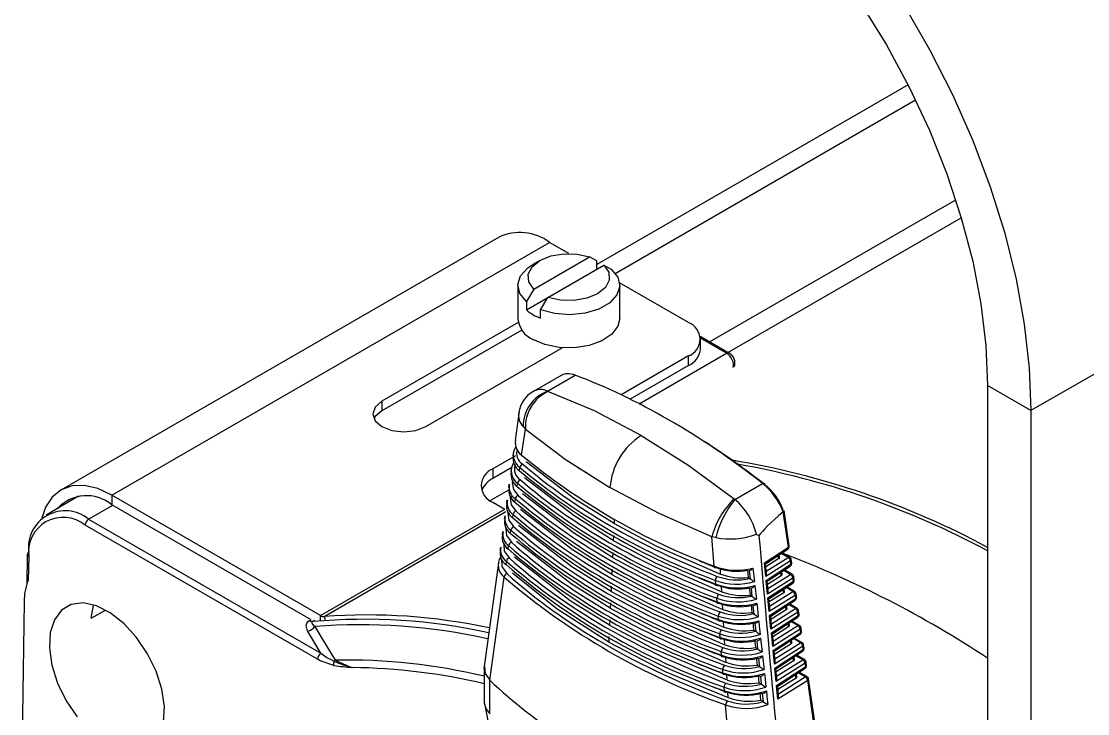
# Model space of a CAD drawing. Extents: x 6 to 134, y 1 to 99.
# Drawn here: x 17.036 to 20.308, y 16.999 to 19.123 of the extents above; entities that cross this region are included whole.
import ezdxf

# ---------------------------------------------------------------- set-up
doc = ezdxf.new("R2010")
doc.units = 0
doc.header["$MEASUREMENT"] = 0
doc.layers.add('OBJECT', color=7, linetype='CONTINUOUS')

msp = doc.modelspace()

# ---------------------------------------------------------------- linework, layer by layer
at = {"layer": 'OBJECT'}
for p, q in [((19.7571, 18.9281), (18.8021, 18.3768)), ((18.8584, 18.3501), (19.7798, 18.8821)), ((19.148, 18.1399), (19.9033, 18.5759)), ((19.2043, 18.1074), (19.9204, 18.5208)), ((18.5003, 18.4605), (17.1568, 17.6849)), ((17.3133, 17.6694), (18.6568, 18.445)), ((18.716, 18.4109), (18.6568, 18.445)), ((21.018, 18.439), (20.1341, 17.9288)), ((18.608, 18.3017), (18.7796, 18.4008)), ((18.8021, 18.3884), (18.7796, 18.4008)), ((18.6271, 18.3897), (18.6052, 18.377)), ((18.6518, 18.2764), (18.8235, 18.3755)), ((18.8021, 18.3631), (18.8021, 18.3884)), ((18.8235, 18.3755), (18.8459, 18.3631)), ((18.5595, 18.3133), (18.5595, 18.211)), ((18.608, 18.3017), (18.5855, 18.2634)), ((19.0834, 18.1988), (18.8714, 18.3212)), ((18.872, 18.211), (18.872, 18.3133)), ((18.5855, 18.2377), (18.6515, 18.2758)), ((18.5855, 18.2634), (18.5855, 18.2377)), ((18.6294, 18.2381), (18.6518, 18.2764)), ((18.6294, 18.2124), (18.6294, 18.2381)), ((18.5608, 18.1991), (18.1423, 17.9575)), ((18.5717, 18.176), (18.1423, 17.9281)), ((19.2073, 18.1056), (19.1191, 18.1565)), ((19.1998, 18.1049), (19.1199, 18.151)), ((19.12, 18.1183), (19.12, 18.1477)), ((18.2766, 17.8799), (18.6952, 18.1216)), ((18.9316, 17.9501), (19.1998, 18.1049)), ((19.0834, 18.0967), (18.8767, 17.9773)), ((19.0834, 18.0673), (18.9043, 17.9639)), ((19.0834, 18.0673), (19.0834, 18.0967)), ((18.6919, 18.0368), (18.6053, 17.9868)), ((18.6502, 17.9883), (18.7354, 18.0375)), ((20.1341, 17.9288), (20.0011, 18.0055)), ((20.0011, 18.0055), (20.0011, 10.679)), ((18.6519, 17.9876), (18.6502, 17.9883)), ((18.1423, 17.9575), (18.1423, 17.9281)), ((18.5632, 17.9273), (18.5507, 17.8372)), ((20.1341, 17.9288), (20.1341, 10.6023)), ((18.571, 17.7923), (18.5825, 17.8722)), ((18.5755, 17.88), (18.5825, 17.8722)), ((18.5524, 17.7901), (18.4824, 17.7497)), ((18.5455, 17.7993), (18.544, 17.7889)), ((18.541, 17.7542), (18.4824, 17.7203)), ((18.4824, 17.7497), (18.4824, 17.7203)), ((18.5388, 17.751), (18.5374, 17.7407)), ((18.5641, 17.7443), (18.5655, 17.7541)), ((18.7735, 17.7359), (18.7421, 17.754)), ((18.5572, 17.6962), (18.5586, 17.706)), ((19.2254, 17.6562), (19.3106, 17.7054)), ((18.4745, 17.6527), (18.5313, 17.6854)), ((18.5322, 17.7028), (18.5308, 17.6925)), ((17.2115, 17.6659), (17.112, 17.6084)), ((17.3133, 17.6694), (17.3133, 17.6401)), ((17.9536, 17.2998), (17.3133, 17.6694)), ((17.9247, 17.2871), (17.3133, 17.6401)), ((18.4824, 17.6477), (18.5193, 17.6264)), ((18.5256, 17.6545), (18.5243, 17.6443)), ((18.5504, 17.6482), (18.5517, 17.658)), ((19.2236, 17.6576), (19.2254, 17.6562)), ((17.2419, 17.5955), (17.3162, 17.6384)), ((17.9536, 17.2998), (18.5193, 17.6264)), ((17.9649, 17.2968), (18.5227, 17.6188)), ((18.5435, 17.6002), (18.5449, 17.6099)), ((19.3741, 17.6182), (19.3738, 17.618)), ((19.3898, 17.5096), (19.3741, 17.6182)), ((19.3923, 17.5138), (19.3766, 17.6219)), ((17.9442, 17.1656), (17.2313, 17.5772)), ((17.2419, 17.5955), (17.9548, 17.184)), ((18.5191, 17.6063), (18.5177, 17.5961)), ((18.8551, 17.5968), (18.8545, 17.582)), ((18.5126, 17.5581), (18.5112, 17.5479)), ((18.5367, 17.5522), (18.5381, 17.5619)), ((18.8528, 17.5451), (18.8522, 17.53)), ((19.1621, 17.4511), (19.1548, 17.5418)), ((19.1665, 17.5389), (19.1548, 17.5418)), ((19.2913, 17.5498), (19.2994, 17.5451)), ((18.506, 17.5099), (18.5046, 17.4997)), ((18.5299, 17.5042), (18.5312, 17.5138)), ((19.3159, 17.4613), (19.3898, 17.5096)), ((17.0537, 17.4875), (17.0521, 17.396)), ((17.0581, 17.4811), (17.0568, 17.4088)), ((18.8506, 17.4935), (18.8499, 17.4781)), ((19.3191, 17.4591), (19.3879, 17.504)), ((19.3214, 17.4361), (19.3886, 17.4784)), ((19.3602, 17.4745), (19.3587, 17.485)), ((19.3627, 17.4787), (19.3616, 17.4868)), ((19.3886, 17.4784), (19.3674, 17.4906)), ((19.3935, 17.4789), (19.3701, 17.4924)), ((18.4995, 17.4617), (18.4554, 17.1367)), ((18.5231, 17.4562), (18.5245, 17.4658)), ((19.1818, 17.427), (19.1809, 17.4434)), ((19.3201, 17.4196), (19.3159, 17.4613)), ((19.3221, 17.4296), (19.3191, 17.4591)), ((19.3602, 17.4745), (19.3201, 17.4492)), ((19.3959, 17.4674), (19.3201, 17.4196)), ((19.3213, 17.4076), (19.3974, 17.4573)), ((19.3245, 17.4054), (19.3954, 17.4517)), ((19.3974, 17.4573), (19.3959, 17.4674)), ((19.3999, 17.4615), (19.3984, 17.4716)), ((18.8483, 17.4418), (18.8476, 17.4261)), ((19.2643, 17.4408), (19.2667, 17.4163)), ((19.2667, 17.4163), (19.2712, 17.4137)), ((19.2731, 17.4124), (19.2703, 17.4383)), ((19.2712, 17.4137), (19.2731, 17.4124)), ((19.3678, 17.4221), (19.3255, 17.3955)), ((19.4035, 17.415), (19.3255, 17.3659)), ((19.3268, 17.3824), (19.3962, 17.426)), ((19.3678, 17.4221), (19.3663, 17.4327)), ((19.3703, 17.4264), (19.3691, 17.4345)), ((19.3962, 17.426), (19.3749, 17.4383)), ((19.4011, 17.4265), (19.3776, 17.4401)), ((19.4049, 17.405), (19.4035, 17.415)), ((19.4074, 17.4092), (19.406, 17.4193)), ((18.846, 17.3901), (18.8453, 17.3741)), ((19.1666, 17.3965), (19.1657, 17.4076)), ((19.185, 17.3729), (19.1841, 17.3893)), ((19.2697, 17.3871), (19.2721, 17.3626)), ((19.2789, 17.3585), (19.2761, 17.3843)), ((19.3255, 17.3659), (19.3213, 17.4076)), ((19.3275, 17.3758), (19.3245, 17.4054)), ((19.3267, 17.3538), (19.4049, 17.405)), ((19.3299, 17.3516), (19.403, 17.3994)), ((19.3754, 17.3698), (19.3738, 17.3804)), ((19.3779, 17.374), (19.3767, 17.3822)), ((19.4037, 17.3737), (19.3824, 17.386)), ((19.4087, 17.3742), (19.3851, 17.3877)), ((19.171, 17.3419), (19.1701, 17.353)), ((19.2721, 17.3626), (19.2772, 17.3597)), ((19.2772, 17.3597), (19.2789, 17.3585)), ((19.3309, 17.3122), (19.3267, 17.3538)), ((19.3329, 17.3221), (19.3299, 17.3517)), ((19.3754, 17.3698), (19.3309, 17.3418)), ((19.4111, 17.3627), (19.3309, 17.3122)), ((19.3321, 17.3001), (19.4125, 17.3527)), ((19.3322, 17.3287), (19.4037, 17.3737)), ((19.3353, 17.2979), (19.4106, 17.3471)), ((19.4125, 17.3527), (19.4111, 17.3627)), ((19.415, 17.3569), (19.4136, 17.3669)), ((17.044, 17.342), (17.0355, 16.785)), ((17.25, 17.2914), (17.2568, 17.3303)), ((17.25, 17.2914), (17.294, 17.3168)), ((18.8437, 17.3385), (18.843, 17.3221)), ((19.1883, 17.3188), (19.1873, 17.3351)), ((19.275, 17.3333), (19.2775, 17.3089)), ((19.2847, 17.3045), (19.2819, 17.3302)), ((19.383, 17.3174), (19.3363, 17.288)), ((19.3376, 17.2749), (19.4113, 17.3213)), ((19.383, 17.3174), (19.3814, 17.3281)), ((19.3855, 17.3217), (19.3843, 17.3299)), ((19.4113, 17.3213), (19.39, 17.3337)), ((19.4163, 17.3218), (19.3927, 17.3354)), ((19.4226, 17.3046), (19.4211, 17.3146)), ((17.9193, 17.284), (17.9247, 17.2871)), ((17.9354, 17.2843), (17.93, 17.2812)), ((17.9536, 17.286), (17.9536, 17.2998)), ((17.9649, 17.2968), (17.9685, 17.2873)), ((18.8414, 17.2868), (18.8407, 17.2701)), ((19.1755, 17.2873), (19.1746, 17.2984)), ((19.1915, 17.2646), (19.1906, 17.2809)), ((19.2775, 17.3089), (19.2831, 17.3056)), ((19.2831, 17.3056), (19.2847, 17.3045)), ((19.3363, 17.2584), (19.3321, 17.3001)), ((19.3382, 17.2684), (19.3353, 17.298)), ((19.4186, 17.3103), (19.3363, 17.2584)), ((19.3375, 17.2464), (19.4201, 17.3004)), ((19.3407, 17.2442), (19.4182, 17.2948)), ((19.4189, 17.269), (19.3975, 17.2813)), ((19.4238, 17.2695), (19.4002, 17.2831)), ((19.4201, 17.3004), (19.4186, 17.3103)), ((17.9548, 17.184), (17.914, 17.2525)), ((19.2804, 17.2796), (19.2829, 17.2551)), ((19.2829, 17.2551), (19.289, 17.2516)), ((19.2904, 17.2506), (19.2877, 17.2762)), ((19.289, 17.2516), (19.2904, 17.2506)), ((19.3905, 17.2651), (19.3416, 17.2343)), ((19.4262, 17.258), (19.3417, 17.2047)), ((19.3429, 17.1926), (19.4276, 17.2481)), ((19.343, 17.2212), (19.4189, 17.269)), ((19.3905, 17.2651), (19.389, 17.2758)), ((19.3931, 17.2693), (19.3919, 17.2776)), ((19.4276, 17.2481), (19.4262, 17.258)), ((19.4302, 17.2523), (19.4287, 17.2622)), ((18.8391, 17.2352), (18.8384, 17.2182)), ((19.18, 17.2328), (19.179, 17.2438)), ((19.1949, 17.2105), (19.1939, 17.2267)), ((19.2858, 17.2259), (19.2883, 17.2014)), ((19.2962, 17.1967), (19.2934, 17.2222)), ((19.3417, 17.2047), (19.3375, 17.2464)), ((19.3436, 17.2146), (19.3407, 17.2442)), ((19.346, 17.1904), (19.4257, 17.2425)), ((19.3483, 17.1675), (19.4265, 17.2166)), ((19.3981, 17.2127), (19.3966, 17.2235)), ((19.4006, 17.217), (19.3994, 17.2253)), ((19.4265, 17.2166), (19.405, 17.229)), ((19.4314, 17.2171), (19.4077, 17.2308)), ((19.1845, 17.1782), (19.1835, 17.1892)), ((19.2883, 17.2014), (19.2948, 17.1976)), ((19.2948, 17.1976), (19.2962, 17.1967)), ((19.347, 17.151), (19.3429, 17.1926)), ((19.349, 17.1609), (19.346, 17.1905)), ((19.3981, 17.2127), (19.347, 17.1806)), ((19.4338, 17.2056), (19.347, 17.151)), ((19.3482, 17.1389), (19.4352, 17.1958)), ((19.3514, 17.1367), (19.4333, 17.1902)), ((19.4352, 17.1958), (19.4338, 17.2056)), ((19.4377, 17.2), (19.4363, 17.2099)), ((19.1983, 17.1563), (19.1973, 17.1725)), ((19.2912, 17.1721), (19.2936, 17.1477)), ((19.3019, 17.1428), (19.2992, 17.1682)), ((19.4057, 17.1604), (19.3524, 17.1268)), ((19.4414, 17.1533), (19.3524, 17.0973)), ((19.3537, 17.1137), (19.4341, 17.1643)), ((19.4057, 17.1604), (19.4041, 17.1712)), ((19.4082, 17.1646), (19.407, 17.173)), ((19.4341, 17.1643), (19.4126, 17.1767)), ((19.439, 17.1648), (19.4153, 17.1784)), ((19.4428, 17.1435), (19.4414, 17.1533)), ((19.4453, 17.1477), (19.4439, 17.1575)), ((18.4559, 17.1376), (18.4559, 17.0372)), ((19.189, 17.1237), (19.1881, 17.1347)), ((19.2017, 17.1021), (19.2007, 17.1183)), ((19.2936, 17.1477), (19.3006, 17.1436)), ((19.2966, 17.1184), (19.299, 17.0939)), ((19.3006, 17.1436), (19.3019, 17.1428)), ((19.3524, 17.0973), (19.3482, 17.1389)), ((19.3544, 17.1072), (19.3514, 17.1368)), ((19.3536, 17.0852), (19.4428, 17.1435)), ((19.3568, 17.083), (19.4409, 17.1379)), ((19.4133, 17.108), (19.4117, 17.1189)), ((19.4158, 17.1123), (19.4146, 17.1207)), ((19.4416, 17.1119), (19.4201, 17.1244)), ((19.4466, 17.1124), (19.4228, 17.1261)), ((18.4733, 17.1013), (18.4734, 17.1012)), ((18.4733, 16.9997), (18.4733, 17.1013)), ((19.299, 17.0939), (19.3064, 17.0897)), ((19.3075, 17.0889), (19.3049, 17.1143)), ((19.3064, 17.0897), (19.3075, 17.0889)), ((19.3578, 17.0435), (19.3536, 17.0852)), ((19.4133, 17.108), (19.3578, 17.0731)), ((19.4489, 17.1009), (19.3578, 17.0435)), ((19.3591, 17.06), (19.4416, 17.1119)), ((19.4989, 16.7561), (19.4489, 17.1009)), ((19.5014, 16.7602), (19.4515, 17.1052)), ((19.1935, 17.0691), (19.1926, 17.0801)), ((19.2052, 17.0479), (19.2042, 17.0641)), ((19.302, 17.0647), (19.3044, 17.0402)), ((19.3132, 17.0351), (19.3105, 17.0603)), ((19.3598, 17.0534), (19.3568, 17.083)), ((19.3044, 17.0402), (19.3122, 17.0357)), ((19.3122, 17.0357), (19.3132, 17.0351)), ((18.4748, 16.9979), (18.4733, 16.9997))]:
    msp.add_line(p, q, dxfattribs=at)
at = {"layer": 'OBJECT', "flags": 128}
for points in [[(18.9405, 19.9962), (19.0506, 19.9267), (19.1598, 19.8461), (19.2671, 19.755), (19.3717, 19.6542), (19.4725, 19.5445), (19.5688, 19.427), (19.6598, 19.3025), (19.7446, 19.1722), (19.8226, 19.0372), (19.893, 18.8986), (19.9553, 18.7576), (20.0089, 18.6154), (20.0535, 18.4732), (20.0885, 18.3323), (20.1138, 18.1938), (20.129, 18.0589), (20.1341, 17.9288)], [(18.9405, 19.8426), (19.0444, 19.7767), (19.1474, 19.6997), (19.2484, 19.6122), (19.3464, 19.5151), (19.4405, 19.4094), (19.5298, 19.296), (19.6134, 19.1762), (19.6905, 19.0509), (19.7604, 18.9215), (19.8224, 18.7892), (19.8759, 18.6552), (19.9204, 18.5209), (19.9555, 18.3874), (19.9808, 18.2562), (19.996, 18.1285), (20.0011, 18.0055)], [(18.608, 18.3017), (18.5931, 18.3239), (18.5915, 18.3476), (18.6032, 18.3704), (18.6272, 18.3897), (18.6607, 18.4035), (18.7001, 18.4103), (18.7412, 18.4094), (18.7796, 18.4008)], [(18.5855, 18.2634), (18.5656, 18.2883), (18.5595, 18.3154), (18.5678, 18.3424), (18.5898, 18.3666), (18.6052, 18.377)], [(18.8459, 18.3631), (18.8659, 18.3383), (18.8719, 18.3111), (18.8636, 18.2842), (18.8417, 18.2599), (18.8082, 18.2406), (18.7661, 18.2279), (18.7194, 18.2231), (18.6724, 18.2266), (18.6294, 18.2381)], [(18.8235, 18.3755), (18.8384, 18.3533), (18.84, 18.3296), (18.8282, 18.3068), (18.8043, 18.2875), (18.7708, 18.2736), (18.7314, 18.2668), (18.6902, 18.2678), (18.6518, 18.2764)], [(18.872, 18.211), (18.8667, 18.1877), (18.848, 18.163), (18.8176, 18.1426), (18.7782, 18.1283), (18.7332, 18.1214), (18.6867, 18.1224), (18.6427, 18.1313), (18.6052, 18.1472)], [(18.9378, 17.8525), (18.7943, 17.9279), (18.6519, 17.9876)], [(18.1423, 17.9575), (18.1217, 17.9397), (18.1144, 17.9187), (18.1217, 17.8977), (18.1423, 17.8799), (18.1731, 17.8681), (18.2094, 17.8639), (18.2458, 17.8681), (18.2766, 17.8799)], [(18.1423, 17.9281), (18.1217, 17.9103), (18.1179, 17.904)], [(18.5825, 17.8722), (18.7041, 17.7797), (18.8421, 17.6925)], [(18.9378, 17.8525), (19.0813, 17.7622), (19.2236, 17.6576)], [(18.8545, 17.582), (18.7341, 17.6574), (18.5854, 17.7713)], [(18.5442, 17.714), (18.5418, 17.7079), (18.5459, 17.6867), (18.56, 17.6688)], [(18.8522, 17.53), (18.7319, 17.6054), (18.5794, 17.7225)], [(19.3106, 17.7054), (19.3119, 17.7061), (19.3131, 17.7065), (19.3142, 17.7065), (19.3151, 17.7063), (19.3158, 17.7058), (19.3162, 17.705), (19.3164, 17.7039), (19.3164, 17.7027)], [(17.3133, 17.6694), (17.2706, 17.6893), (17.2295, 17.6988), (17.1916, 17.6976), (17.1582, 17.6857), (17.1306, 17.6636), (17.11, 17.6321), (17.0983, 17.5987)], [(18.8499, 17.4781), (18.7297, 17.5534), (18.5734, 17.6737)], [(19.1548, 17.5418), (18.9936, 17.6126), (18.8421, 17.6925)], [(18.5374, 17.6658), (18.5353, 17.6608), (18.5387, 17.6395), (18.5532, 17.6208)], [(18.5306, 17.6176), (18.5288, 17.6136), (18.5316, 17.5923), (18.5464, 17.5727)], [(18.8476, 17.4261), (18.7274, 17.5014), (18.5673, 17.625)], [(19.3741, 17.6182), (19.3758, 17.6198), (19.3766, 17.6213), (19.3765, 17.6219)], [(18.8453, 17.3741), (18.7251, 17.4494), (18.5612, 17.5763)], [(18.8545, 17.582), (18.985, 17.5126), (19.1818, 17.427)], [(18.5239, 17.5694), (18.5224, 17.5664), (18.5246, 17.5451), (18.5396, 17.5247)], [(18.5171, 17.5212), (18.5161, 17.5193), (18.5177, 17.4979), (18.5328, 17.4766)], [(18.843, 17.3221), (18.7227, 17.3974), (18.5551, 17.5276)], [(18.8522, 17.53), (18.9826, 17.4607), (19.185, 17.3729)], [(18.8407, 17.2701), (18.7203, 17.3455), (18.549, 17.4789)], [(18.8499, 17.4781), (18.9802, 17.4087), (19.1883, 17.3188)], [(18.5103, 17.4731), (18.5097, 17.4721), (18.5107, 17.4507), (18.526, 17.4286)], [(19.1677, 17.4472), (19.1665, 17.4464), (19.1655, 17.446), (19.1645, 17.446), (19.1636, 17.4464), (19.163, 17.4471), (19.1625, 17.4481), (19.1622, 17.4495), (19.1621, 17.4511)], [(19.2808, 17.4458), (19.2827, 17.4286), (19.2854, 17.404)], [(18.4734, 17.1012), (18.4991, 17.2853), (18.5177, 17.4178)], [(18.8384, 17.2182), (18.6805, 17.3196), (18.5428, 17.4303)], [(18.8476, 17.4261), (18.9779, 17.3568), (19.1915, 17.2646)], [(19.1721, 17.3926), (19.171, 17.3919), (19.1699, 17.3914), (19.1689, 17.3914), (19.1681, 17.3918), (19.1674, 17.3925), (19.1669, 17.3935), (19.1666, 17.3949), (19.1666, 17.3965)], [(19.2868, 17.3919), (19.2887, 17.3746), (19.2914, 17.3501)], [(18.8453, 17.3741), (18.9756, 17.3048), (19.1949, 17.2105)], [(17.472, 16.9734), (17.4745, 17.0211), (17.4668, 17.0739), (17.4492, 17.1289), (17.4229, 17.1827), (17.3894, 17.2324), (17.3505, 17.275), (17.3086, 17.308), (17.2661, 17.3296), (17.2255, 17.3384), (17.189, 17.334), (17.1589, 17.3166), (17.1369, 17.2872), (17.1242, 17.2476), (17.1216, 17.2), (17.1292, 17.1472), (17.1467, 17.0922), (17.1729, 17.0384), (17.2065, 16.9886)], [(18.843, 17.3221), (18.9734, 17.2528), (19.1983, 17.1563)], [(19.1765, 17.3381), (19.1754, 17.3373), (19.1743, 17.3369), (19.1733, 17.3368), (19.1725, 17.3372), (19.1718, 17.3379), (19.1713, 17.3389), (19.1711, 17.3403), (19.171, 17.3419)], [(19.2927, 17.338), (19.2946, 17.3207), (19.2973, 17.2961)], [(17.914, 17.2525), (17.9093, 17.2698), (17.9117, 17.277), (17.9182, 17.2834), (17.9193, 17.284)], [(17.93, 17.2812), (17.9295, 17.2809), (17.9278, 17.2794), (17.9271, 17.2778), (17.9277, 17.2744), (17.9346, 17.2676), (17.9365, 17.2663)], [(19.1809, 17.2835), (19.1798, 17.2827), (19.1788, 17.2823), (19.1778, 17.2823), (19.177, 17.2826), (19.1763, 17.2833), (19.1758, 17.2844), (19.1755, 17.2857), (19.1755, 17.2873)], [(19.2987, 17.284), (19.3005, 17.2668), (19.3032, 17.2422)], [(17.9365, 17.2663), (17.9556, 17.2333), (17.9986, 17.1628)], [(18.8407, 17.2701), (18.9711, 17.2007), (19.2017, 17.1021)], [(18.8384, 17.2182), (19.014, 17.1271), (19.2052, 17.0479)], [(19.1854, 17.2289), (19.1843, 17.2282), (19.1832, 17.2277), (19.1823, 17.2277), (19.1814, 17.228), (19.1808, 17.2288), (19.1803, 17.2298), (19.18, 17.2312), (19.18, 17.2328)], [(19.3045, 17.2301), (19.3064, 17.2129), (19.3091, 17.1884)], [(17.9548, 17.184), (17.9729, 17.1713), (17.9956, 17.1594)], [(17.9944, 17.1462), (17.9524, 17.1611), (17.9442, 17.1656)], [(17.9986, 17.1628), (18.0439, 17.1429), (18.0515, 17.1404)], [(19.1899, 17.1744), (19.1888, 17.1736), (19.1877, 17.1732), (19.1868, 17.1732), (19.1859, 17.1735), (19.1853, 17.1742), (19.1848, 17.1753), (19.1845, 17.1766), (19.1845, 17.1782)], [(19.3104, 17.1763), (19.3123, 17.159), (19.3149, 17.1345)], [(18.4568, 17.1431), (18.459, 17.1216), (18.4733, 17.1013)], [(19.1943, 17.1199), (19.1933, 17.1191), (19.1922, 17.1187), (19.1913, 17.1186), (19.1904, 17.119), (19.1898, 17.1197), (19.1893, 17.1207), (19.189, 17.1221), (19.189, 17.1237)], [(19.3162, 17.1224), (19.3181, 17.1052), (19.3207, 17.0806)], [(19.1988, 17.0654), (19.1978, 17.0646), (19.1967, 17.0641), (19.1958, 17.0641), (19.195, 17.0644), (19.1943, 17.0651), (19.1938, 17.0662), (19.1936, 17.0675), (19.1935, 17.0691)], [(19.322, 17.0686), (19.3239, 17.0513), (19.3265, 17.0268)], [(18.4566, 17.0301), (18.4691, 16.9664), (18.5137, 16.7433)], [(19.2276, 16.6659), (19.2098, 16.875), (19.1971, 17.0256)]]:
    msp.add_lwpolyline(points, dxfattribs=at)
at = {"layer": 'OBJECT'}
for centre, radius, start, end in [((18.5659, 18.3252), 0.1504, 52.8171, 115.8726), ((18.6796, 18.3501), 0.1466, 230.059, 249.9464), ((18.6358, 18.2174), 0.0766, 184.8261, 246.4939), ((19.0641, 18.1477), 0.0546, 290.7833, 69.2165), ((19.0575, 18.1246), 0.0629, 294.3746, 354.3052), ((19.2041, 18.0992), 0.00721, 64.112, 127.1751), ((19.1922, 18.0757), 0.0335, 338.9012, 63.3693), ((18.65, 17.9107), 0.0883, 120.2883, 172.2501), ((18.6918, 17.8797), 0.1163, 110.9871, 179.8195), ((18.7048, 17.8773), 0.1224, 115.5981, 182.3763), ((18.6296, 17.9516), 0.0421, 60.6968, 124.3223), ((18.6077, 17.9129), 0.046, 167.8212, 225.5628), ((18.5966, 17.8293), 0.045, 170.1601, 235.2903), ((19.0509, 17.6763), 0.2094, 122.7002, 175.5673), ((18.593, 17.7928), 0.0475, 146.6609, 234.6087), ((18.5933, 17.7975), 0.0379, 159.9769, 238.932), ((18.586, 17.7444), 0.0471, 146.1179, 234.5279), ((18.589, 17.7807), 0.0441, 169.4611, 235.5879), ((19.881, 19.379), 2.0575, 230.4549, 249.5505), ((18.8048, 15.2819), 2.5282, 61.7593, 80.6165), ((18.5017, 17.6987), 0.0546, 110.7833, 249.2165), ((18.5815, 17.7321), 0.0433, 168.8604, 235.8746), ((18.5861, 17.7491), 0.0375, 159.553, 239.179), ((19.8793, 19.3268), 2.0577, 230.271, 249.7344), ((18.5789, 17.7526), 0.0134, 112.4181, 173.5886), ((19.8924, 19.3595), 2.0827, 230.4263, 249.5791), ((18.7912, 15.247), 2.5559, 61.7452, 80.0231), ((18.5155, 17.6553), 0.073, 116.9794, 156.8266), ((18.5719, 17.7045), 0.0134, 112.2364, 173.562), ((19.8932, 19.3118), 2.088, 230.2685, 249.7369), ((18.5741, 17.6836), 0.0426, 168.2772, 236.1373), ((18.5762, 17.6937), 0.0433, 168.2298, 235.582), ((19.8776, 19.2747), 2.0579, 230.0871, 249.9183), ((17.236, 17.5454), 0.1222, 50.7495, 137.4553), ((18.5667, 17.6351), 0.042, 167.7638, 236.3791), ((18.5694, 17.6454), 0.0431, 168.0509, 235.3956), ((19.876, 19.2227), 2.0582, 229.9037, 250.1017), ((18.565, 17.6565), 0.0134, 112.0616, 173.5303), ((19.894, 19.2639), 2.0931, 230.1105, 249.8949), ((19.3875, 17.4818), 0.2403, 133.0022, 165.5535), ((19.4564, 17.4669), 0.2987, 140.6662, 166.0541), ((19.101, 17.5055), 0.1954, 13.1064, 50.4782), ((17.1701, 17.5083), 0.113, 50.527, 187.4731), ((18.5581, 17.6084), 0.0133, 111.8891, 173.4948), ((19.895, 19.2163), 2.0983, 229.9542, 250.0512), ((17.1637, 17.495), 0.1064, 50.5271, 187.4728), ((17.2544, 17.5761), 0.0231, 122.6052, 177.3942), ((18.5595, 17.5868), 0.0414, 167.3389, 236.6004), ((18.5625, 17.5971), 0.0429, 167.8838, 235.2162), ((19.8743, 19.1705), 2.0584, 229.7197, 250.2856), ((18.5523, 17.5384), 0.041, 166.9992, 236.8044), ((18.5557, 17.5488), 0.0427, 167.7308, 235.036), ((19.8728, 19.1185), 2.0588, 229.5367, 250.4687), ((18.5513, 17.5604), 0.0133, 111.7145, 173.461), ((19.8958, 19.1685), 2.1035, 229.7981, 250.2073), ((19.2096, 17.7659), 0.231, 259.2576, 290.7301), ((75.7509, 22.2961), 56.651, 184.81078, 185.43644), ((18.5489, 17.5006), 0.0425, 167.5949, 234.8581), ((18.5444, 17.5123), 0.0133, 111.5394, 173.4298), ((19.8967, 19.1207), 2.1087, 229.6428, 250.3626), ((19.3824, 17.5124), 0.01, 303.1719, 0), ((19.3846, 17.5083), 0.00535, 307.8563, 14.0947), ((19.3877, 17.5137), 0.00458, 296.7451, 2.2172), ((19.3824, 17.5124), 0.01, 0, 8.2379), ((17.0613, 17.4867), 0.00762, 114.6675, 173.8424), ((17.0613, 17.4881), 0.00762, 183.9167, 245.0824), ((18.544, 17.4544), 0.0451, 145.4924, 234.2506), ((18.5452, 17.4902), 0.0406, 166.7543, 236.9803), ((18.5376, 17.4643), 0.0133, 111.368, 173.3982), ((19.8711, 19.0664), 2.059, 229.3528, 250.6526), ((18.2328, 14.4881), 3.2116, 56.592, 69.1828), ((19.3914, 17.4746), 0.00478, 64.0769, 126.5596), ((19.3812, 17.4655), 0.0149, 7.0588, 60.0153), ((19.3885, 17.4702), 0.01, 8.2379, 60.0027), ((19.8695, 19.0142), 2.0592, 229.1686, 250.8368), ((19.8976, 19.073), 2.1139, 229.4885, 250.5168), ((19.2298, 17.6374), 0.1983, 250.0346, 284.8934), ((19.2308, 17.6176), 0.1816, 249.6758, 281.372), ((19.2652, 17.4565), 0.0189, 285.5528, 325.4722), ((19.39, 17.4601), 0.01, 303.1719, 0), ((19.392, 17.456), 0.00551, 308.9305, 13.0235), ((19.3938, 17.4715), 0.00458, 296.7352, 2.2271), ((19.3953, 17.4614), 0.00458, 296.7352, 2.2271), ((19.39, 17.4601), 0.01, 0, 8.2379), ((18.5308, 17.4163), 0.0132, 111.1947, 173.3652), ((19.8986, 19.0253), 2.1192, 229.3355, 250.6699), ((19.1846, 17.4067), 0.0189, 135.0675, 177.3171), ((19.2321, 17.5883), 0.1789, 250.0714, 282.6224), ((19.2469, 17.6019), 0.1867, 249.6081, 276.1012), ((19.3297, 17.4821), 0.0898, 230.9459, 240.4925), ((19.399, 17.4222), 0.00479, 64.1493, 126.4918), ((19.3887, 17.4132), 0.0149, 7.0571, 60.0189), ((19.3961, 17.4178), 0.01, 8.2379, 60.0027), ((19.4014, 17.4191), 0.00458, 296.7101, 2.2577), ((17.222, 17.3425), 0.178, 158.1159, 180.1702), ((19.2312, 17.5906), 0.1944, 250.306, 286.2129), ((19.2339, 17.5827), 0.198, 250.1187, 285.4945), ((19.2349, 17.5635), 0.182, 249.8161, 281.9497), ((19.2714, 17.4022), 0.0185, 284.7876, 326.249), ((19.3975, 17.4078), 0.01, 303.1719, 0), ((19.3996, 17.4037), 0.00551, 308.923, 13.0249), ((19.4029, 17.4091), 0.00458, 296.7064, 2.2557), ((19.3975, 17.4078), 0.01, 0, 8.2379), ((19.1891, 17.3521), 0.019, 135.2919, 177.3491), ((19.2353, 17.5362), 0.1944, 250.4207, 286.786), ((19.2362, 17.5339), 0.179, 250.1914, 283.2239), ((19.25, 17.5492), 0.1879, 249.7736, 276.7631), ((19.3373, 17.4318), 0.0937, 231.4811, 240.6962), ((19.4066, 17.3698), 0.0048, 64.1921, 126.449), ((19.3963, 17.3608), 0.0149, 7.0577, 60.0179), ((19.4037, 17.3655), 0.01, 8.2379, 60.0027), ((19.4051, 17.3555), 0.01, 303.1719, 0), ((19.4071, 17.3514), 0.00551, 308.8881, 13.0567), ((19.409, 17.3667), 0.00458, 296.7167, 2.2483), ((19.4104, 17.3568), 0.00458, 296.7181, 2.2497), ((19.4051, 17.3555), 0.01, 0, 8.2379), ((19.238, 17.5279), 0.1977, 250.2006, 286.0853), ((19.239, 17.5093), 0.1823, 249.9522, 282.517), ((19.2531, 17.4963), 0.189, 249.9342, 277.4092), ((19.2775, 17.3479), 0.0183, 284.1988, 326.8474), ((19.4142, 17.3175), 0.00479, 64.139, 126.5021), ((19.4039, 17.3085), 0.0149, 7.0588, 60.0194), ((19.4113, 17.3131), 0.01, 8.2379, 60.0027), ((19.4166, 17.3144), 0.00458, 296.6991, 2.2631), ((17.9291, 17.2995), 0.0183, 237.5764, 272.9325), ((18.0896, 15.5226), 1.7658, 77.5878, 95.1827), ((17.9642, 17.3164), 0.0197, 237.685, 272.0944), ((18.0969, 15.5268), 1.7749, 77.8314, 94.264), ((19.1936, 17.2975), 0.0191, 135.5159, 177.3796), ((19.2394, 17.4817), 0.1944, 250.5309, 287.3515), ((19.2421, 17.4731), 0.1974, 250.2824, 286.6647), ((19.2403, 17.4795), 0.179, 250.3098, 283.8125), ((19.2431, 17.4551), 0.1825, 250.0842, 283.0753), ((19.3461, 17.3834), 0.1, 232.1018, 240.8065), ((19.2835, 17.2937), 0.018, 283.546, 327.5052), ((19.4127, 17.3032), 0.01, 303.1719, 360), ((19.4147, 17.2991), 0.00551, 308.9233, 13.0308), ((19.418, 17.3045), 0.00458, 296.7352, 2.2271), ((19.4127, 17.3032), 0.01, 360, 8.2379), ((17.9067, 17.2895), 0.0378, 281.1298, 322.0207), ((18.0758, 15.493), 1.7788, 77.3187, 94.4928), ((19.1982, 17.243), 0.0192, 135.7431, 177.4055), ((19.2445, 17.4251), 0.1791, 250.4256, 284.3902), ((19.2563, 17.4433), 0.1901, 250.0882, 278.0435), ((19.354, 17.3338), 0.1047, 232.6307, 241.0016), ((19.4217, 17.2651), 0.00479, 64.1363, 126.5048), ((19.4115, 17.2561), 0.0149, 7.0622, 60.0161), ((19.4188, 17.2608), 0.01, 8.2379, 60.0027), ((19.4203, 17.2509), 0.01, 303.1719, 0), ((19.4223, 17.2468), 0.00551, 308.919, 13.0351), ((19.4241, 17.262), 0.00458, 296.7329, 2.2348), ((19.4256, 17.2522), 0.00458, 296.7334, 2.2233), ((19.4203, 17.2509), 0.01, 0, 8.2379), ((19.2435, 17.4271), 0.1943, 250.6388, 287.9086), ((19.2462, 17.4183), 0.197, 250.3598, 287.2376), ((19.2472, 17.4009), 0.1827, 250.2108, 283.6249), ((19.2895, 17.2395), 0.0178, 282.9814, 328.0806), ((19.4293, 17.2128), 0.00479, 64.149, 126.4875), ((19.4191, 17.2038), 0.0149, 7.0559, 60.016), ((19.4264, 17.2084), 0.01, 8.2379, 60.0027), ((17.9672, 17.1646), 0.0231, 122.6052, 177.3942), ((19.2028, 17.1884), 0.0193, 135.9668, 177.4354), ((19.2476, 17.3725), 0.1942, 250.7402, 288.4614), ((19.2486, 17.3706), 0.1791, 250.5409, 284.9556), ((19.2595, 17.3902), 0.191, 250.2347, 278.6678), ((19.362, 17.2846), 0.1098, 233.155, 241.1921), ((19.4278, 17.1986), 0.01, 303.1719, 360), ((19.4298, 17.1945), 0.00551, 308.9242, 13.0237), ((19.4317, 17.2097), 0.00458, 296.7371, 2.2252), ((19.4332, 17.1999), 0.00458, 296.7081, 2.2597), ((19.4278, 17.1986), 0.01, 360, 8.2379), ((18.0133, 17.1512), 0.0195, 155.2396, 194.8598), ((17.9701, 17.1849), 0.0361, 314.9614, 322.2501), ((18.1764, 17.6014), 0.4776, 247.7508, 254.8434), ((18.036, 15.3613), 1.8019, 76.5257, 91.1901), ((19.2503, 17.3634), 0.1966, 250.4354, 287.8026), ((19.2514, 17.3465), 0.1828, 250.3331, 284.1671), ((19.2627, 17.337), 0.1918, 250.3751, 279.2819), ((19.2955, 17.1853), 0.0174, 282.2298, 328.8448), ((19.4369, 17.1604), 0.00479, 64.149, 126.4875), ((19.4266, 17.1514), 0.0149, 7.0541, 60.0173), ((19.434, 17.1561), 0.01, 8.2379, 60.0027), ((19.4393, 17.1573), 0.00458, 296.7437, 2.2159), ((18.498, 21.8611), 4.7418, 263.9036, 264.5971), ((18.0296, 15.3009), 1.8396, 76.6021, 89.318), ((19.2074, 17.1338), 0.0194, 136.1899, 177.4645), ((19.2517, 17.3179), 0.194, 250.8373, 289.0081), ((19.2544, 17.3086), 0.1962, 250.5083, 288.3593), ((19.2528, 17.3162), 0.1791, 250.6534, 285.5109), ((19.2555, 17.2922), 0.1828, 250.4501, 284.7023), ((19.3702, 17.2358), 0.1154, 233.6794, 241.3771), ((19.3014, 17.1312), 0.0173, 281.7024, 329.3819), ((19.4354, 17.1463), 0.01, 303.1719, 0), ((19.4374, 17.1422), 0.00551, 308.9231, 13.0248), ((19.4407, 17.1476), 0.00458, 296.7062, 2.2615), ((19.4354, 17.1463), 0.01, 0, 8.2379), ((19.6139, 18.3129), 1.664, 226.7346, 236.9758), ((19.212, 17.0793), 0.0194, 136.4173, 177.4923), ((19.2569, 17.2617), 0.1791, 250.7666, 286.0541), ((19.266, 17.2836), 0.1926, 250.5096, 279.8864), ((19.3801, 17.1899), 0.1243, 234.2812, 241.4714), ((19.4445, 17.1081), 0.00478, 64.0855, 126.551), ((19.4342, 17.0991), 0.0149, 7.0553, 60.0184), ((19.4416, 17.1037), 0.01, 8.2379, 60.0027), ((19.4467, 17.1051), 0.00473, 297.9014, 1.0525), ((19.2559, 17.2632), 0.1938, 250.932, 289.5468), ((19.2586, 17.2537), 0.1957, 250.5788, 288.9088), ((19.2597, 17.2378), 0.1828, 250.5629, 285.23), ((19.3074, 17.0769), 0.0169, 280.7846, 330.3121), ((18.5047, 17.0367), 0.0485, 179.4548, 229.7531), ((19.2167, 17.0247), 0.0195, 136.6393, 177.5196), ((19.2601, 17.2085), 0.1935, 251.0216, 290.0814), ((19.2611, 17.2072), 0.179, 250.8767, 286.5887), ((19.2693, 17.2302), 0.1932, 250.6399, 280.4816), ((19.3888, 17.1423), 0.1313, 234.7983, 241.6468)]:
    msp.add_arc(centre, radius, start, end, dxfattribs=at)
for centre, major_axis, ratio, start_param, end_param in [((19.2, 18.0802), (-0.0154, 0.0262), 0.572255, 3.615669, 5.493524), ((18.7548, 17.9346), (-0.0641, 0.1015), 0.548826, 5.657666, 6.261229), ((19.1053, 16.112), (-1.2089, 1.8994), 0.546317, 5.292469, 5.655978), ((19.1123, 16.1165), (-1.2039, 1.8907), 0.546175, 5.292375, 5.409273), ((20.3954, 18.4871), (2.1948, 0.0167), 0.582304, 3.728866, 4.116236), ((20.3954, 18.4365), (2.1981, 0.0168), 0.582304, 3.725454, 4.119648), ((19.2993, 17.6203), (-0.0641, 0.1015), 0.548826, 4.357537, 5.294158), ((19.3064, 17.6248), (-0.0591, 0.0928), 0.546175, 4.370841, 5.292375), ((20.3954, 18.3858), (2.2013, 0.0168), 0.582304, 3.722051, 4.123052), ((20.3954, 18.3352), (2.2046, 0.0168), 0.582304, 3.718656, 4.126447), ((20.8291, 18.5034), (1.5341, 0.9737), 0.051031, 2.785704, 3.026817), ((20.3954, 18.2846), (2.2078, 0.0168), 0.582304, 3.715269, 4.129834), ((20.3954, 18.234), (2.2111, 0.0169), 0.582304, 3.71189, 4.133213), ((20.3954, 18.1833), (2.2143, 0.0169), 0.582304, 3.708519, 4.136584), ((19.3527, 17.4783), (0.0101, -0.0001), 0.568011, 5.562222, 6.37209), ((20.3968, 18.4812), (2.1942, -0.0164), 0.572227, 4.094034, 4.12207), ((19.3086, 17.4642), (0.0105, -0.005), 0.072045, 0.043732, 0.830821), ((20.3954, 18.1327), (2.2176, 0.0169), 0.582304, 3.705156, 4.139947), ((20.3968, 18.4305), (2.1974, -0.0165), 0.572227, 4.093981, 4.125483), ((19.3127, 17.4225), (0.0062, 0.0127), 0.559439, 4.761289, 5.548377), ((19.3603, 17.426), (0.0101, -0.0001), 0.568011, 5.562222, 6.37209), ((19.314, 17.4104), (0.0105, -0.005), 0.072045, 0.043732, 0.830821), ((20.3968, 18.3799), (2.2007, -0.0165), 0.572227, 4.095098, 4.128889), ((19.3181, 17.3688), (0.0062, 0.0127), 0.559439, 4.761289, 5.548377), ((19.3193, 17.3567), (0.0105, -0.005), 0.072045, 0.043732, 0.830821), ((19.3678, 17.3736), (0.0101, -0.0001), 0.568011, 5.562222, 6.37209), ((19.3235, 17.315), (0.0062, 0.0127), 0.559439, 4.761289, 5.548377), ((19.3754, 17.3213), (0.0101, -0.0001), 0.568011, 5.562222, 6.37209), ((20.3968, 18.3293), (2.2039, -0.0165), 0.572227, 4.095888, 4.132286), ((19.3247, 17.303), (0.0105, -0.005), 0.072045, 0.043732, 0.830821), ((20.3968, 18.2787), (2.2072, -0.0165), 0.572227, 4.09628, 4.135675), ((19.3289, 17.2613), (0.0062, 0.0127), 0.559439, 4.761289, 5.548377), ((19.383, 17.2689), (0.0101, -0.0001), 0.568011, 5.562222, 6.37209), ((19.3301, 17.2492), (0.0105, -0.005), 0.072045, 0.043732, 0.830821), ((19.3343, 17.2076), (0.0062, 0.0127), 0.559439, 4.761289, 5.548377), ((19.3906, 17.2166), (0.0101, -0.0001), 0.568011, 5.562222, 6.37209), ((20.3968, 18.228), (2.2104, -0.0166), 0.572227, 4.096179, 4.139056), ((19.3355, 17.1955), (0.0105, -0.005), 0.072045, 0.043732, 0.830821), ((20.3968, 18.1774), (2.2137, -0.0166), 0.572227, 4.096325, 4.142428), ((19.3397, 17.1538), (0.0062, 0.0127), 0.559439, 4.761289, 5.548377), ((19.3982, 17.1642), (0.0101, -0.0001), 0.568011, 5.562222, 6.37209), ((19.3409, 17.1418), (0.0105, -0.005), 0.072045, 0.043732, 0.830821), ((20.3968, 18.1268), (2.2169, -0.0166), 0.572227, 4.093931, 4.145793), ((19.345, 17.1001), (0.0062, 0.0127), 0.559439, 4.761289, 5.548377), ((19.3463, 17.088), (0.0105, -0.005), 0.072045, 0.043732, 0.830821), ((19.4057, 17.1119), (0.0101, -0.0001), 0.568011, 5.562222, 6.37209), ((19.3504, 17.0464), (0.0062, 0.0127), 0.559439, 4.761289, 5.548377)]:
    msp.add_ellipse(centre, major_axis=major_axis, ratio=ratio, start_param=start_param, end_param=end_param, dxfattribs=at)

doc.saveas('drawing.dxf')
